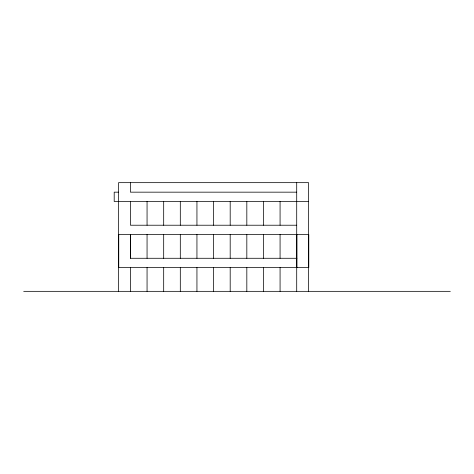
<?xml version="1.0" encoding="UTF-8"?>
<svg xmlns="http://www.w3.org/2000/svg" width="474" height="474" viewBox="0 0 474 474"><rect width="100%" height="100%" fill="white"/><g stroke="black" fill="none" stroke-linecap="round" stroke-linejoin="round"><path stroke-width="0.71" d="M118.553 192.166L114.198 192.166L114.198 201.468L308.58 201.468M296.706 192.166L130.427 192.166L130.427 182.662M296.706 225.221L130.427 225.221L130.427 201.468M118.553 234.523L308.781 234.523L308.781 267.585L118.553 267.585M296.902 258.277L130.427 258.277L130.427 234.523M23.7 291.338L450.3 291.338M308.58 291.338L308.58 182.662L118.553 182.662L118.553 291.338M296.902 234.523L296.902 267.585M296.706 182.662L296.706 291.338M280.075 201.468L280.075 225.221M280.075 234.523L280.075 258.277M280.075 267.585L280.075 291.338M263.449 201.468L263.449 225.221M263.449 234.523L263.449 258.277M263.449 267.585L263.449 291.338M246.824 201.468L246.824 225.221M246.824 234.523L246.824 258.277M246.824 267.585L246.824 291.338M230.192 201.468L230.192 225.221M230.192 234.523L230.192 258.277M230.192 267.585L230.192 291.338M213.567 201.468L213.567 225.221M213.567 234.523L213.567 258.277M213.567 267.585L213.567 291.338M196.941 201.468L196.941 225.221M196.941 234.523L196.941 258.277M196.941 267.585L196.941 291.338M180.31 201.468L180.31 225.221M180.31 234.523L180.31 258.277M180.31 267.585L180.31 291.338M163.684 201.468L163.684 225.221M163.684 234.523L163.684 258.277M163.684 267.585L163.684 291.338M147.059 201.468L147.059 225.221M147.059 234.523L147.059 258.277M147.059 267.585L147.059 291.338M130.628 234.523L130.628 258.277M130.427 267.585L130.427 291.338M118.749 234.523L118.749 267.585"/></g></svg>
